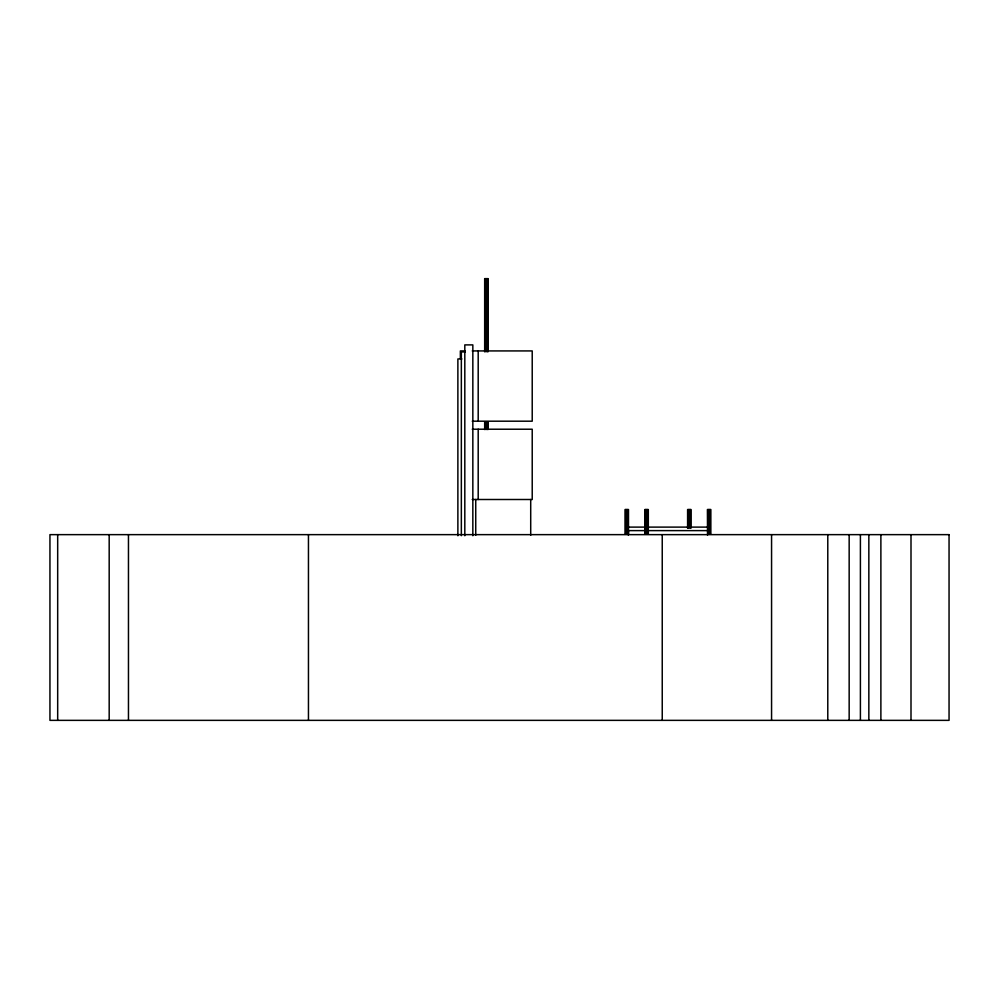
<?xml version="1.0" encoding="UTF-8"?>
<svg xmlns="http://www.w3.org/2000/svg" width="999" height="999" viewBox="0 0 999 999"><rect width="100%" height="100%" fill="white"/><g stroke="black" fill="none" stroke-linecap="round" stroke-linejoin="round"><path stroke-width="1.5" d="M464.985 350.924L460.364 350.924L460.364 358.566M472.252 350.924L532.217 350.924L532.217 421.191L472.252 421.191M465.359 351.923L461.338 351.923L461.338 535.676M461.888 358.953L457.879 358.953L457.879 535.739M472.252 429.22L532.217 429.22L532.217 499.5L472.252 499.5M625.661 527.11L708.716 527.11M625.661 530.619L645.804 530.619L645.804 527.11M647.34 530.619L708.716 530.619M911.001 534.64L911.001 720.354M880.881 534.64L880.881 720.354M868.843 534.64L868.843 720.354M860.401 534.64L860.401 720.354M849.162 534.64L849.162 720.354M827.784 534.64L827.784 720.354M771.565 534.64L771.565 720.354M710.851 534.34L710.851 509.54L707.417 509.54L707.529 535.202M710.202 509.54L710.202 534.34M709.14 509.54L709.14 534.34M708.079 509.54L708.079 534.34M691.046 528.146L691.046 509.54L687.599 509.54L687.599 528.146M690.384 509.54L690.384 528.146M689.322 509.54L689.322 528.146M688.261 509.54L688.261 528.146M662.237 534.64L662.237 720.354M648.314 534.34L648.314 509.54L644.867 509.54L644.867 534.34M647.652 509.54L647.652 534.34M646.59 509.54L646.59 534.34M645.529 509.54L645.529 534.34M628.496 534.34L628.496 509.54L625.049 509.54L625.049 534.34M628.383 530.619L628.383 535.202M627.834 509.54L627.834 534.34M626.773 509.54L626.773 534.34M625.711 509.54L625.711 534.34M530.706 499.5L530.706 535.277M488.086 351.735L488.086 278.646L484.677 278.646L484.677 351.735M488.086 421.728L488.086 429.508M487.587 278.646L487.587 351.735M487.587 421.728L487.587 429.508M486.376 278.646L486.376 351.735M486.376 421.728L486.376 429.508M485.177 278.646L485.177 351.735M485.177 421.728L485.177 429.508M484.677 421.728L484.677 429.508M478.196 350.924L478.196 421.191M478.196 429.22L478.196 499.5M475.736 499.5L475.736 535.277M472.839 535.726L472.839 344.892L464.81 344.892L464.81 535.726M308.454 534.64L308.454 720.354M128.459 534.64L128.459 720.354M109.178 534.64L109.178 720.354M57.68 534.64L57.68 720.354M949.05 534.64L49.95 534.64L49.95 720.354L949.05 720.354L949.05 534.64"/></g></svg>
